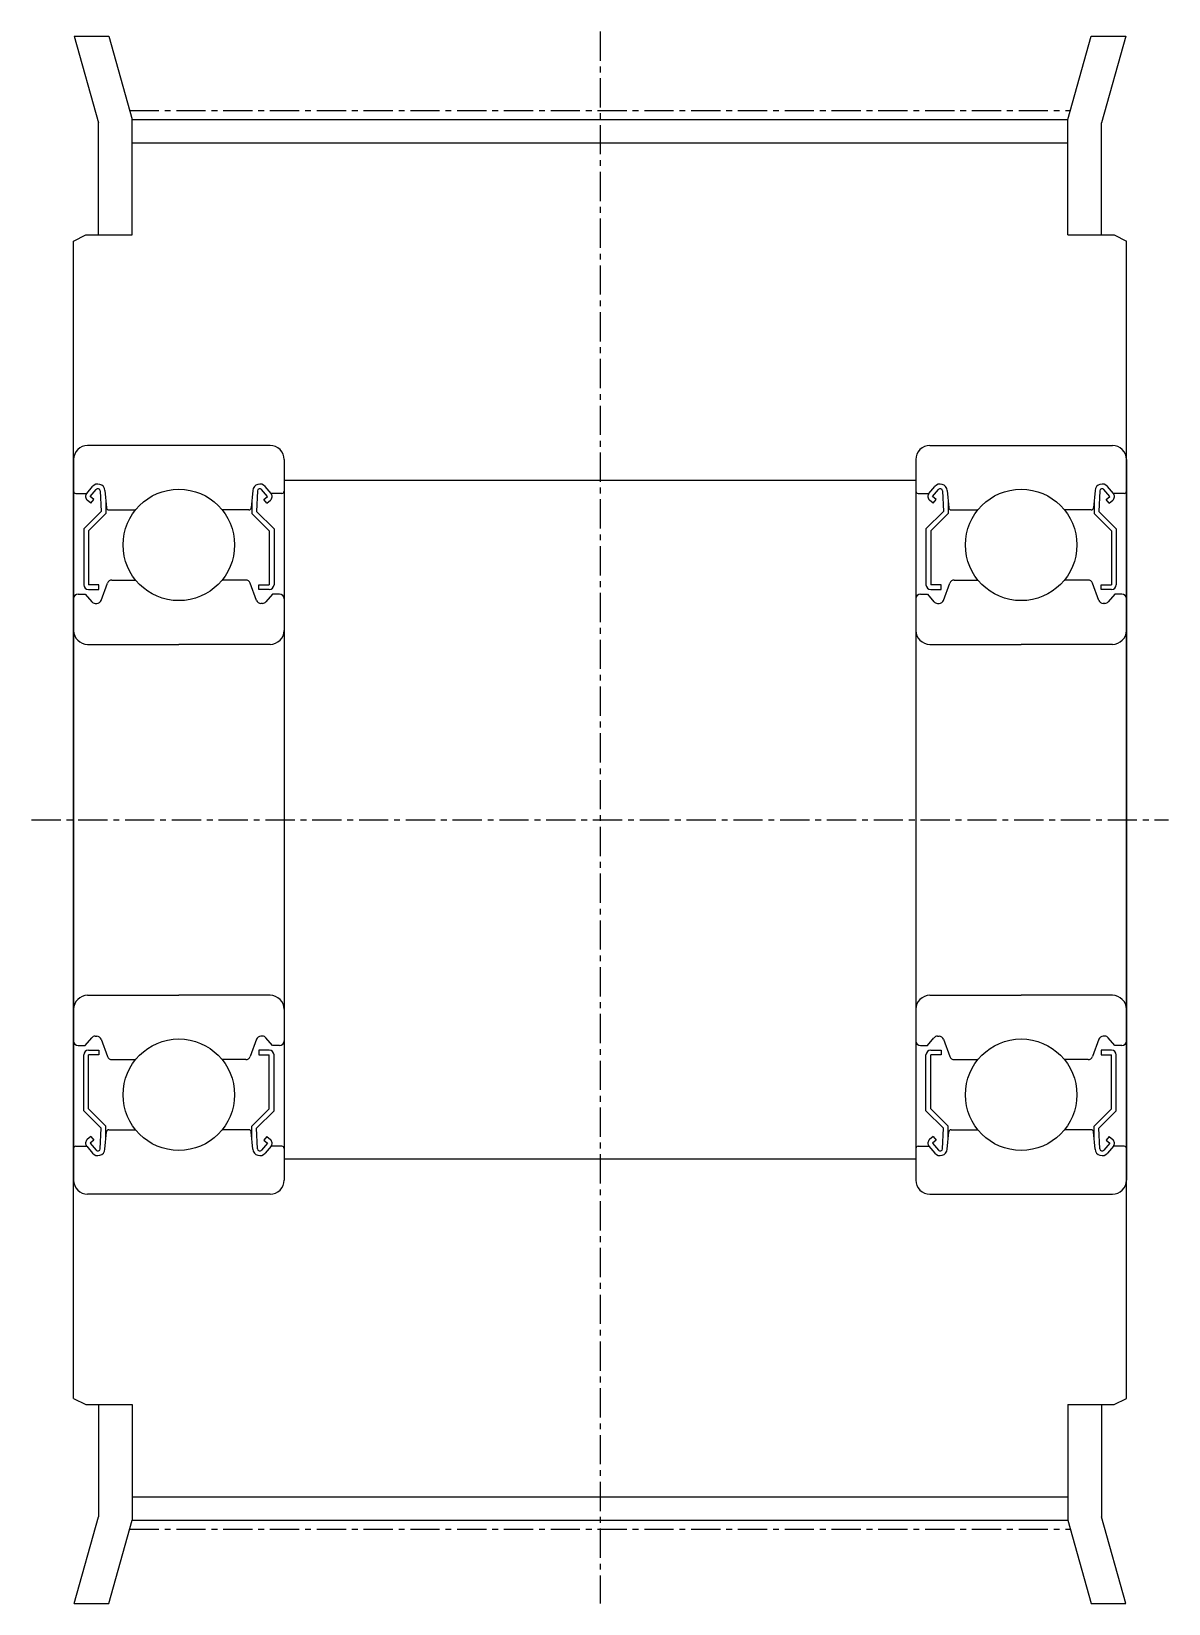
# Model space of a CAD drawing. Extents: x -286 to -13, y -61 to 135.
# Drawn here: x -61.6 to -13, y 68.2 to 135.4 of the extents above; entities outside this region: 2.
import ezdxf

# ---------------------------------------------------------------- set-up
doc = ezdxf.new("R2010")
doc.units = 0
doc.linetypes.add('CENTER', pattern=[2, 1.25, -0.25, 0.25, -0.25])
doc.layers.get('0').update_dxf_attribs({"linetype": 'CONTINUOUS'})
doc.layers.add('CENTER', color=1, linetype='CENTER')

msp = doc.modelspace()

# ---------------------------------------------------------------- linework, layer by layer
for p, q in [((-59.734, 135.172), (-58.243, 135.172)), ((-59.733, 135.172), (-58.695, 131.46)), ((-58.242, 135.172), (-57.255, 131.612)), ((-17.255, 131.612), (-16.269, 135.172)), ((-16.269, 135.172), (-14.778, 135.172)), ((-14.777, 135.172), (-15.815, 131.46)), ((-58.695, 126.672), (-58.695, 131.46)), ((-57.255, 131.612), (-17.255, 131.612)), ((-57.255, 126.672), (-57.255, 131.612)), ((-17.255, 126.672), (-17.255, 131.612)), ((-15.815, 126.672), (-15.815, 131.46)), ((-57.255, 130.607), (-17.255, 130.607)), ((-59.755, 126.402), (-59.235, 126.672)), ((-59.755, 76.942), (-59.755, 126.402)), ((-59.235, 126.672), (-57.255, 126.672)), ((-17.255, 126.672), (-15.275, 126.672)), ((-15.275, 126.672), (-14.755, 126.402)), ((-14.755, 76.942), (-14.755, 126.402)), ((-55.255, 117.672), (-59.155, 117.672)), ((-51.355, 117.672), (-55.255, 117.672)), ((-23.155, 117.672), (-19.255, 117.672)), ((-19.255, 117.672), (-15.355, 117.672)), ((-59.755, 117.072), (-59.755, 86.272)), ((-50.755, 117.072), (-50.755, 86.272)), ((-23.755, 117.072), (-23.755, 86.272)), ((-14.755, 117.072), (-14.755, 86.272)), ((-59.655, 115.622), (-59.195, 115.622)), ((-59.195, 115.622), (-58.946, 115.919)), ((-59.042, 115.493), (-58.792, 115.791)), ((-58.615, 115.732), (-58.572, 114.855)), ((-58.417, 115.753), (-58.352, 115.013)), ((-52.093, 115.753), (-52.158, 115.013)), ((-51.895, 115.732), (-51.938, 114.855)), ((-51.468, 115.493), (-51.718, 115.791)), ((-51.315, 115.622), (-51.565, 115.919)), ((-50.855, 115.622), (-51.315, 115.622)), ((-23.755, 116.172), (-50.755, 116.172)), ((-23.655, 115.622), (-23.195, 115.622)), ((-23.195, 115.622), (-22.946, 115.919)), ((-23.042, 115.493), (-22.792, 115.791)), ((-22.615, 115.732), (-22.572, 114.855)), ((-22.417, 115.753), (-22.352, 115.013)), ((-16.093, 115.753), (-16.158, 115.013)), ((-15.895, 115.732), (-15.938, 114.855)), ((-15.468, 115.493), (-15.718, 115.791)), ((-15.315, 115.622), (-15.565, 115.919)), ((-14.855, 115.622), (-15.315, 115.622)), ((-59.017, 115.212), (-59.17, 115.34)), ((-58.889, 115.365), (-59.042, 115.493)), ((-59.017, 115.212), (-58.889, 115.365)), ((-58.372, 115.242), (-58.372, 114.772)), ((-58.253, 114.922), (-57.105, 114.922)), ((-52.258, 114.922), (-53.406, 114.922)), ((-52.138, 115.242), (-52.138, 114.772)), ((-51.621, 115.365), (-51.468, 115.493)), ((-51.493, 115.212), (-51.621, 115.365)), ((-51.493, 115.212), (-51.34, 115.34)), ((-23.017, 115.212), (-23.17, 115.34)), ((-22.889, 115.365), (-23.042, 115.493)), ((-23.017, 115.212), (-22.889, 115.365)), ((-22.372, 115.242), (-22.372, 114.772)), ((-22.253, 114.922), (-21.105, 114.922)), ((-16.258, 114.922), (-17.406, 114.922)), ((-16.138, 115.242), (-16.138, 114.772)), ((-15.621, 115.365), (-15.468, 115.493)), ((-15.493, 115.212), (-15.621, 115.365)), ((-15.493, 115.212), (-15.34, 115.34)), ((-58.572, 114.855), (-59.322, 114.105)), ((-58.372, 114.772), (-59.122, 114.022)), ((-52.138, 114.772), (-51.388, 114.022)), ((-51.938, 114.855), (-51.188, 114.105)), ((-22.572, 114.855), (-23.322, 114.105)), ((-22.372, 114.772), (-23.122, 114.022)), ((-16.138, 114.772), (-15.388, 114.022)), ((-15.938, 114.855), (-15.188, 114.105)), ((-59.322, 114.105), (-59.322, 111.722)), ((-59.122, 114.022), (-59.122, 111.722)), ((-51.388, 114.022), (-51.388, 111.722)), ((-51.188, 114.105), (-51.188, 111.722)), ((-23.322, 114.105), (-23.322, 111.722)), ((-23.122, 114.022), (-23.122, 111.722)), ((-15.388, 114.022), (-15.388, 111.722)), ((-15.188, 114.105), (-15.188, 111.722)), ((-58.672, 111.722), (-59.122, 111.722)), ((-58.672, 111.522), (-58.672, 111.722)), ((-58.573, 111.053), (-58.305, 111.79)), ((-58.117, 111.922), (-57.105, 111.922)), ((-52.393, 111.922), (-53.406, 111.922)), ((-51.937, 111.053), (-52.205, 111.79)), ((-51.838, 111.522), (-51.838, 111.722)), ((-51.838, 111.722), (-51.388, 111.722)), ((-22.672, 111.722), (-23.122, 111.722)), ((-22.672, 111.522), (-22.672, 111.722)), ((-22.573, 111.053), (-22.305, 111.79)), ((-22.117, 111.922), (-21.105, 111.922)), ((-16.393, 111.922), (-17.406, 111.922)), ((-15.937, 111.053), (-16.205, 111.79)), ((-15.838, 111.522), (-15.838, 111.722)), ((-15.838, 111.722), (-15.388, 111.722)), ((-59.555, 111.322), (-59.255, 111.322)), ((-59.255, 111.322), (-58.98, 110.993)), ((-59.122, 111.522), (-58.672, 111.522)), ((-58.826, 110.922), (-58.761, 110.922)), ((-51.388, 111.522), (-51.838, 111.522)), ((-51.684, 110.922), (-51.749, 110.922)), ((-51.255, 111.322), (-51.531, 110.993)), ((-50.955, 111.322), (-51.255, 111.322)), ((-23.555, 111.322), (-23.255, 111.322)), ((-23.255, 111.322), (-22.98, 110.993)), ((-23.122, 111.522), (-22.672, 111.522)), ((-22.826, 110.922), (-22.761, 110.922)), ((-15.388, 111.522), (-15.838, 111.522)), ((-15.684, 110.922), (-15.749, 110.922)), ((-15.255, 111.322), (-15.531, 110.993)), ((-14.955, 111.322), (-15.255, 111.322)), ((-59.155, 109.172), (-55.255, 109.172)), ((-51.355, 109.172), (-55.255, 109.172)), ((-23.155, 109.172), (-19.255, 109.172)), ((-15.355, 109.172), (-19.255, 109.172)), ((-59.155, 94.172), (-55.255, 94.172)), ((-58.18, 94.172), (-58.18, 94.172)), ((-57.205, 94.172), (-57.205, 94.172)), ((-51.355, 94.172), (-55.255, 94.172)), ((-23.155, 94.172), (-19.255, 94.172)), ((-15.355, 94.172), (-19.255, 94.172)), ((-17.305, 94.172), (-17.305, 94.172)), ((-16.33, 94.172), (-16.33, 94.172)), ((-59.255, 92.022), (-58.98, 92.35)), ((-58.826, 92.422), (-58.761, 92.422)), ((-58.573, 92.29), (-58.305, 91.553)), ((-51.937, 92.29), (-52.205, 91.553)), ((-51.684, 92.422), (-51.749, 92.422)), ((-51.255, 92.022), (-51.531, 92.35)), ((-23.255, 92.022), (-22.98, 92.35)), ((-22.826, 92.422), (-22.761, 92.422)), ((-22.573, 92.29), (-22.305, 91.553)), ((-15.937, 92.29), (-16.205, 91.553)), ((-15.684, 92.422), (-15.749, 92.422)), ((-15.255, 92.022), (-15.531, 92.35)), ((-59.555, 92.022), (-59.255, 92.022)), ((-59.322, 89.239), (-59.322, 91.622)), ((-59.122, 91.822), (-58.672, 91.822)), ((-59.122, 89.322), (-59.122, 91.622)), ((-58.672, 91.622), (-59.122, 91.622)), ((-58.672, 91.822), (-58.672, 91.622)), ((-58.117, 91.422), (-57.105, 91.422)), ((-52.393, 91.422), (-53.406, 91.422)), ((-51.388, 91.822), (-51.838, 91.822)), ((-51.838, 91.822), (-51.838, 91.622)), ((-51.838, 91.622), (-51.388, 91.622)), ((-51.388, 89.322), (-51.388, 91.622)), ((-50.955, 92.022), (-51.255, 92.022)), ((-51.188, 89.239), (-51.188, 91.622)), ((-23.555, 92.022), (-23.255, 92.022)), ((-23.322, 89.239), (-23.322, 91.622)), ((-23.122, 91.822), (-22.672, 91.822)), ((-22.672, 91.622), (-23.122, 91.622)), ((-23.122, 89.322), (-23.122, 91.622)), ((-22.672, 91.822), (-22.672, 91.622)), ((-22.117, 91.422), (-21.105, 91.422)), ((-16.393, 91.422), (-17.406, 91.422)), ((-15.388, 91.822), (-15.838, 91.822)), ((-15.838, 91.822), (-15.838, 91.622)), ((-15.838, 91.622), (-15.388, 91.622)), ((-15.388, 89.322), (-15.388, 91.622)), ((-14.955, 92.022), (-15.255, 92.022)), ((-15.188, 89.239), (-15.188, 91.622)), ((-58.572, 88.489), (-59.322, 89.239)), ((-58.372, 88.572), (-59.122, 89.322)), ((-52.138, 88.572), (-51.388, 89.322)), ((-51.938, 88.489), (-51.188, 89.239)), ((-22.572, 88.489), (-23.322, 89.239)), ((-22.372, 88.572), (-23.122, 89.322)), ((-16.138, 88.572), (-15.388, 89.322)), ((-15.938, 88.489), (-15.188, 89.239)), ((-59.017, 88.132), (-59.17, 88.004)), ((-59.017, 88.132), (-58.889, 87.979)), ((-58.615, 87.612), (-58.572, 88.489)), ((-58.417, 87.591), (-58.352, 88.331)), ((-58.372, 88.102), (-58.372, 88.572)), ((-58.253, 88.422), (-57.105, 88.422)), ((-52.258, 88.422), (-53.406, 88.422)), ((-52.093, 87.591), (-52.158, 88.331)), ((-52.138, 88.102), (-52.138, 88.572)), ((-51.895, 87.612), (-51.938, 88.489)), ((-51.493, 88.132), (-51.621, 87.979)), ((-51.493, 88.132), (-51.34, 88.004)), ((-23.017, 88.132), (-23.17, 88.004)), ((-23.017, 88.132), (-22.889, 87.979)), ((-22.615, 87.612), (-22.572, 88.489)), ((-22.417, 87.591), (-22.352, 88.331)), ((-22.372, 88.102), (-22.372, 88.572)), ((-22.253, 88.422), (-21.105, 88.422)), ((-16.258, 88.422), (-17.406, 88.422)), ((-16.093, 87.591), (-16.158, 88.331)), ((-16.138, 88.102), (-16.138, 88.572)), ((-15.895, 87.612), (-15.938, 88.489)), ((-15.493, 88.132), (-15.621, 87.979)), ((-15.493, 88.132), (-15.34, 88.004)), ((-59.655, 87.722), (-59.195, 87.722)), ((-59.195, 87.722), (-58.946, 87.424)), ((-58.889, 87.979), (-59.042, 87.851)), ((-59.042, 87.851), (-58.792, 87.553)), ((-51.468, 87.851), (-51.718, 87.553)), ((-51.621, 87.979), (-51.468, 87.851)), ((-51.315, 87.722), (-51.565, 87.424)), ((-50.855, 87.722), (-51.315, 87.722)), ((-23.655, 87.722), (-23.195, 87.722)), ((-23.195, 87.722), (-22.946, 87.424)), ((-22.889, 87.979), (-23.042, 87.851)), ((-23.042, 87.851), (-22.792, 87.553)), ((-15.468, 87.851), (-15.718, 87.553)), ((-15.621, 87.979), (-15.468, 87.851)), ((-15.315, 87.722), (-15.565, 87.424)), ((-14.855, 87.722), (-15.315, 87.722)), ((-23.755, 87.172), (-50.755, 87.172)), ((-55.255, 85.672), (-59.155, 85.672)), ((-51.355, 85.672), (-55.255, 85.672)), ((-23.155, 85.672), (-19.255, 85.672)), ((-19.255, 85.672), (-15.355, 85.672)), ((-59.755, 76.942), (-59.235, 76.672)), ((-59.235, 76.672), (-57.255, 76.672)), ((-58.695, 76.672), (-58.695, 71.883)), ((-57.255, 76.672), (-57.255, 71.732)), ((-17.255, 76.672), (-17.255, 71.732)), ((-17.255, 76.672), (-15.275, 76.672)), ((-15.815, 76.672), (-15.815, 71.883)), ((-15.275, 76.672), (-14.755, 76.942)), ((-57.255, 72.737), (-17.255, 72.737)), ((-59.733, 68.172), (-58.695, 71.883)), ((-58.242, 68.172), (-57.255, 71.732)), ((-57.255, 71.732), (-17.255, 71.732)), ((-17.255, 71.732), (-16.269, 68.172)), ((-14.777, 68.172), (-15.815, 71.883)), ((-59.734, 68.172), (-58.243, 68.172)), ((-16.269, 68.172), (-14.778, 68.172))]:
    msp.add_line(p, q)
for centre in [(-55.255, 113.422), (-19.255, 113.422), (-55.255, 89.922), (-19.255, 89.922)]:
    msp.add_circle(centre, 2.381)
for centre, radius, start, end in [((-59.155, 117.072), 0.6, 90, 180), ((-51.355, 117.072), 0.6, 0, 90), ((-23.155, 117.072), 0.6, 90, 180), ((-15.355, 117.072), 0.6, 0, 90), ((-59.655, 115.722), 0.1, 180, 270), ((-59.042, 115.493), 0.2, 140.00022, 230.08482), ((-58.716, 115.726), 0.3, 4.99676, 140.00022), ((-58.715, 115.727), 0.1, 2.81982, 140.00331), ((-51.795, 115.726), 0.3, 39.99978, 175.00324), ((-51.795, 115.727), 0.1, 39.99669, 177.18018), ((-51.468, 115.493), 0.2, 309.91518, 39.99978), ((-50.855, 115.722), 0.1, 270, 0), ((-23.655, 115.722), 0.1, 180, 270), ((-23.042, 115.493), 0.2, 140.00022, 230.08482), ((-22.716, 115.726), 0.3, 4.99676, 140.00022), ((-22.715, 115.727), 0.1, 2.81982, 140.00331), ((-15.795, 115.726), 0.3, 39.99978, 175.00324), ((-15.795, 115.727), 0.1, 39.99669, 177.18018), ((-15.468, 115.493), 0.2, 309.91518, 39.99978), ((-14.855, 115.722), 0.1, 270, 0), ((-58.253, 115.022), 0.1, 184.99676, 269.9995), ((-52.258, 115.022), 0.1, 270.0005, 355.00324), ((-22.253, 115.022), 0.1, 184.99676, 269.9995), ((-16.258, 115.022), 0.1, 270.0005, 355.00324), ((-59.122, 111.722), 0.2, 180, 270), ((-58.117, 111.722), 0.2, 90, 159.9919), ((-52.393, 111.722), 0.2, 20.0081, 90), ((-51.388, 111.722), 0.2, 270, 0), ((-23.122, 111.722), 0.2, 180, 270), ((-22.117, 111.722), 0.2, 90, 159.9919), ((-16.393, 111.722), 0.2, 20.0081, 90), ((-15.388, 111.722), 0.2, 270, 0), ((-59.555, 111.122), 0.2, 90, 180), ((-58.826, 111.122), 0.2, 219.99622, 270), ((-58.761, 111.122), 0.2, 270, 339.9919), ((-51.749, 111.122), 0.2, 200.0081, 270), ((-51.684, 111.122), 0.2, 270, 320.00378), ((-50.955, 111.122), 0.2, 0, 90), ((-23.555, 111.122), 0.2, 90, 180), ((-22.826, 111.122), 0.2, 219.99622, 270), ((-22.761, 111.122), 0.2, 270, 339.9919), ((-15.749, 111.122), 0.2, 200.0081, 270), ((-15.684, 111.122), 0.2, 270, 320.00378), ((-14.955, 111.122), 0.2, 0, 90), ((-59.155, 109.772), 0.6, 180, 270), ((-51.355, 109.772), 0.6, 270, 0), ((-23.155, 109.772), 0.6, 180, 270), ((-15.355, 109.772), 0.6, 270, 0), ((-59.155, 93.572), 0.6, 90, 180), ((-51.355, 93.572), 0.6, 0, 90), ((-23.155, 93.572), 0.6, 90, 180), ((-15.355, 93.572), 0.6, 0, 90), ((-59.555, 92.222), 0.2, 180, 270), ((-58.826, 92.222), 0.2, 90, 140.00378), ((-58.761, 92.222), 0.2, 20.0081, 90), ((-51.749, 92.222), 0.2, 90, 159.9919), ((-51.684, 92.222), 0.2, 39.99622, 90), ((-50.955, 92.222), 0.2, 270, 0), ((-23.555, 92.222), 0.2, 180, 270), ((-22.826, 92.222), 0.2, 90, 140.00378), ((-22.761, 92.222), 0.2, 20.0081, 90), ((-15.749, 92.222), 0.2, 90, 159.9919), ((-15.684, 92.222), 0.2, 39.99622, 90), ((-14.955, 92.222), 0.2, 270, 0), ((-59.122, 91.622), 0.2, 90, 180), ((-58.117, 91.622), 0.2, 200.0081, 270), ((-52.393, 91.622), 0.2, 270, 339.9919), ((-51.388, 91.622), 0.2, 0, 90), ((-23.122, 91.622), 0.2, 90, 180), ((-22.117, 91.622), 0.2, 200.0081, 270), ((-16.393, 91.622), 0.2, 270, 339.9919), ((-15.388, 91.622), 0.2, 0, 90), ((-58.253, 88.322), 0.1, 90.0005, 175.00324), ((-52.258, 88.322), 0.1, 4.99676, 89.9995), ((-22.253, 88.322), 0.1, 90.0005, 175.00324), ((-16.258, 88.322), 0.1, 4.99676, 89.9995), ((-59.655, 87.622), 0.1, 90, 180), ((-59.042, 87.85), 0.2, 129.91518, 219.99978), ((-58.716, 87.617), 0.3, 219.99978, 355.00324), ((-58.715, 87.617), 0.1, 219.99669, 357.18018), ((-51.795, 87.617), 0.3, 184.99676, 320.00022), ((-51.795, 87.617), 0.1, 182.81982, 320.00331), ((-51.468, 87.85), 0.2, 320.00022, 50.08482), ((-50.855, 87.622), 0.1, 0, 90), ((-23.655, 87.622), 0.1, 90, 180), ((-23.042, 87.85), 0.2, 129.91518, 219.99978), ((-22.716, 87.617), 0.3, 219.99978, 355.00324), ((-22.715, 87.617), 0.1, 219.99669, 357.18018), ((-15.795, 87.617), 0.3, 184.99676, 320.00022), ((-15.795, 87.617), 0.1, 182.81982, 320.00331), ((-15.468, 87.85), 0.2, 320.00022, 50.08482), ((-14.855, 87.622), 0.1, 0, 90), ((-59.155, 86.272), 0.6, 180, 270), ((-51.355, 86.272), 0.6, 270, 0), ((-23.155, 86.272), 0.6, 180, 270), ((-15.355, 86.272), 0.6, 270, 0)]:
    msp.add_arc(centre, radius, start, end)
at = {"layer": 'CENTER', "color": 1, "linetype": 'CENTER'}
for p, q in [((-37.255, 135.373), (-37.255, 68.17)), ((-57.36, 131.992), (-17.15, 131.992)), ((-61.555, 101.672), (-12.955, 101.672)), ((-57.36, 71.352), (-17.15, 71.352))]:
    msp.add_line(p, q, dxfattribs=at)

# ---------------------------------------------------------------- texts
at = {"color": 7, "linetype": 'CONTINUOUS'}
for s, p in [('BATFW20-L150-15', (-285.987, -49.998)), ('AATFW20-L150', (-285.987, -60.81))]:
    msp.add_text(s, height=6, dxfattribs=at).set_placement(p)

doc.saveas('drawing.dxf')
